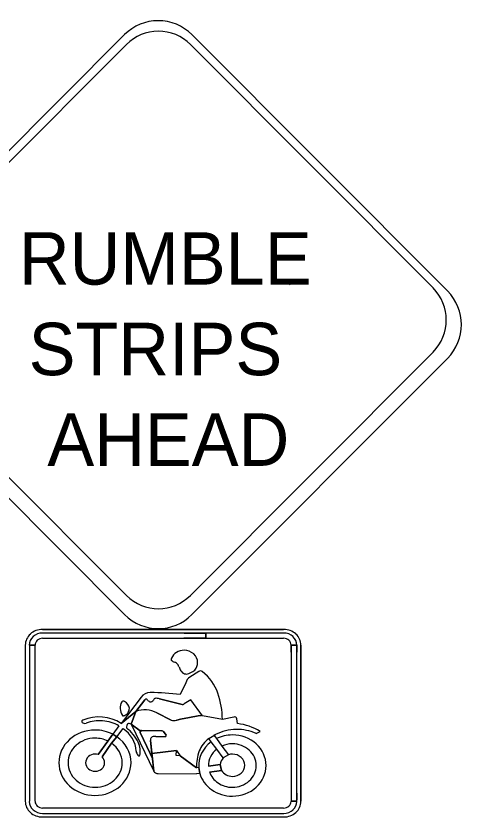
# Model space of a CAD drawing. Extents: x 0 to 34, y 0 to 22.
# Drawn here: x 12.167 to 13.143, y 13.057 to 14.797 of the extents above; entities that cross this region are included whole.
import ezdxf

# ---------------------------------------------------------------- set-up
doc = ezdxf.new("R2010")
doc.units = 0
for name, color, linetype in [('LAYER_1', 7, 'Continuous'), ('Level 1', 7, 'Continuous'), ('Level 4', 7, 'Continuous')]:
    doc.layers.add(name, color=color, linetype=linetype)

msp = doc.modelspace()

# ---------------------------------------------------------------- linework, layer by layer
at = {"layer": 'LAYER_1'}
for p, q in [((12.5139, 13.1911), (12.5139, 13.1911)), ((12.5653, 13.152), (12.5583, 13.151))]:
    msp.add_line(p, q, dxfattribs=at)
for points in [[(12.5316, 13.4568), (12.2241, 13.4568)], [(12.7474, 13.4568), (12.5783, 13.4568)], [(12.2241, 13.4455), (12.531, 13.4455)], [(12.5783, 13.4455), (12.7474, 13.4455)], [(12.1955, 13.4308), (12.1955, 13.0913)], [(12.2079, 13.0913), (12.2079, 13.4308)], [(12.4458, 13.3119), (12.4264, 13.2866)], [(12.5269, 13.3015), (12.4779, 13.3141)], [(12.5711, 13.2773), (12.5463, 13.3119), (12.5318, 13.3031)], [(12.4724, 13.2833), (12.5033, 13.2679)], [(12.5155, 13.2677), (12.5235, 13.2697), (12.5428, 13.2736), (12.5621, 13.2768), (12.5686, 13.2775)], [(12.4353, 13.242), (12.4357, 13.2405), (12.4575, 13.1952)], [(12.4815, 13.2446), (12.4389, 13.2453)], [(12.4921, 13.2349), (12.4864, 13.243)], [(12.4699, 13.2325), (12.4904, 13.232)], [(12.3446, 13.193), (12.3658, 13.2223)], [(12.3741, 13.2175), (12.3533, 13.188)], [(12.4614, 13.1954), (12.4585, 13.2232)], [(12.6134, 13.2115), (12.6278, 13.1925)], [(12.6165, 13.1857), (12.6023, 13.2049)], [(12.5841, 13.1678), (12.6098, 13.1713)], [(12.6127, 13.1586), (12.5865, 13.1549)], [(12.7636, 13.0933), (12.7636, 13.0913)], [(12.7761, 13.0913), (12.7761, 13.0942)], [(12.7474, 13.0766), (12.2241, 13.0766)], [(12.2241, 13.0652), (12.7474, 13.0652)]]:
    msp.add_lwpolyline(points, dxfattribs=at)
for centre, major_axis, start_param, end_param in [((12.2241, 13.4309), (0.0286, 0), 1.569498, 2.357495), ((12.7475, 13.4309), (0.0286, 0), 0.784097, 1.572095), ((12.224, 13.4308), (0.0286, 0), 2.354888, 3.142889), ((12.2241, 13.4308), (0.0161, 0), 2.35488, 3.142881), ((12.2241, 13.4308), (0.0161, 0), 1.569492, 2.35749), ((12.7475, 13.4308), (0.0161, 0), 0.78411, 1.572107), ((12.7475, 13.4308), (0.0161, 0), 6.28188, 7.069881), ((12.7475, 13.4308), (0.0286, 0), 6.281889, 7.06989), ((12.5077, 13.3991), (-0.00457, 0), 0.032568, 0.674005), ((12.5665, 13.371), (-0.00412, 0), 4.720939, 5.671783), ((12.4541, 13.3033), (-0.0126, 0), 5.262684, 5.426872), ((12.4495, 13.3101), (-0.00376, 0), 4.827665, 5.281365), ((12.4492, 13.3117), (-0.00204, 0), 4.00987, 4.789239), ((12.4472, 13.3097), (-0.00501, 0), 3.509573, 3.978371), ((12.4705, 13.3094), (-0.00632, 0), 4.852944, 5.928056), ((12.4715, 13.2983), (-0.0185, 0), 4.361064, 4.815791), ((12.4189, 13.2954), (-0.0262, 0), 5.767271, 6.398791), ((12.3994, 13.3056), (-0.00372, 0), 4.8921, 5.787555), ((12.3991, 13.3036), (-0.00578, 0), 4.121737, 4.785687), ((12.3924, 13.292), (-0.0202, 0), 3.232872, 4.198935), ((12.4662, 13.3224), (-0.0188, 0), 0.702456, 0.945512), ((12.4593, 13.3135), (-0.00686, 0), 0.93035, 1.446538), ((12.4588, 13.3116), (-0.00466, 0), 1.491522, 2.20597), ((12.455, 13.3161), (-0.0109, 0), 2.222176, 2.647162), ((12.5276, 13.3077), (-0.00687, 0), 1.479744, 1.835654), ((12.5277, 13.3063), (-0.00534, 0), 1.880488, 2.431873), ((12.4246, 13.2924), (-0.0317, 0), 6.273179, 6.816187), ((12.3995, 13.2808), (-0.00409, 0), 0.992156, 1.614061), ((12.3992, 13.2824), (-0.00578, 0), 1.646424, 2.139806), ((12.3971, 13.2901), (-0.0143, 0), 1.942546, 2.630479), ((12.3874, 13.2944), (-0.0252, 0), 2.65703, 3.113494), ((12.446, 13.2455), (-0.0493, 0), 4.146008, 5.121189), ((12.5697, 13.2656), (-0.0131, 0), 4.655099, 4.797411), ((12.5703, 13.2755), (-0.00216, 0), 4.409653, 4.654008), ((12.5708, 13.277), (-0.000514, 0), 4.072077, 4.394159), ((12.571, 13.2772), (-0.000186, 0), 3.438642, 4.084588), ((12.51, 13.2827), (-0.0175, 0), 1.183792, 1.852655), ((12.5149, 13.2673), (-0.0000759, 0), 5.759344, 6.253837), ((12.515, 13.2673), (-0.000182, 0), 5.495012, 5.769556), ((12.5153, 13.267), (-0.000624, 0), 5.236729, 5.4769), ((12.5166, 13.2649), (-0.00332, 0), 5.077585, 5.232919), ((12.4389, 13.2429), (-0.00369, 0), 6.151629, 6.570773), ((12.437, 13.243), (-0.00187, 0), 5.210916, 6.082152), ((12.4395, 13.2388), (-0.00709, 0), 4.787761, 5.199386), ((12.4825, 13.2409), (-0.00423, 0), 4.365332, 4.959855), ((12.4814, 13.2385), (-0.00705, 0), 3.925136, 4.347068), ((12.3383, 13.1754), (-0.0586, 0), 4.712233, 5.499877), ((12.3383, 13.1756), (-0.0583, 0), 4.220966, 4.713332), ((12.4686, 13.2251), (-0.0104, 0), 6.055719, 6.482523), ((12.4646, 13.2258), (-0.00625, 0), 5.437471, 6.036583), ((12.4664, 13.2236), (-0.0093, 0), 4.952968, 5.412061), ((12.4697, 13.2124), (-0.0221, 0), 4.704181, 4.961159), ((12.4896, 13.2355), (-0.00389, 0), 1.762717, 2.08582), ((12.4907, 13.2338), (-0.00179, 0), 2.084911, 2.627817), ((12.4889, 13.2336), (-0.00356, 0), 3.227086, 3.570071), ((12.4907, 13.2337), (-0.00171, 0), 2.663883, 3.224703), ((12.3381, 13.1752), (-0.0586, 0), 5.495704, 6.283336), ((12.3383, 13.1752), (-0.0587, 0), 3.142214, 4.057396), ((12.6368, 13.1666), (-0.0547, 0), 4.725735, 5.155387), ((12.6361, 13.1692), (-0.0519, 0), 3.924905, 4.712552), ((12.3383, 13.1753), (-0.0206, 0), 4.712229, 5.499892), ((12.3383, 13.1753), (-0.0205, 0), 4.397377, 4.712862), ((12.4342, 13.1904), (-0.000835, 0), 2.103689, 2.64035), ((12.4637, 13.2008), (-0.00876, 0), 0.78317, 1.009595), ((12.4602, 13.1956), (-0.00214, 0), 0.973214, 1.557052), ((12.4601, 13.1946), (-0.00101, 0), 1.637693, 2.606762), ((12.4582, 13.1956), (-0.0033, 0), 2.615321, 3.051828), ((12.6365, 13.1688), (-0.0524, 0), 5.423212, 6.306208), ((12.6364, 13.1698), (-0.0265, 0), 4.711694, 5.044417), ((12.6364, 13.1697), (-0.0266, 0), 3.924908, 4.712548), ((12.6362, 13.169), (-0.0519, 0), 3.141423, 3.929059), ((12.3381, 13.1752), (-0.0586, 0), 6.283025, 7.070668), ((12.3382, 13.1752), (-0.0206, 0), 5.495721, 6.283338), ((12.3382, 13.1752), (-0.0206, 0), 6.283027, 7.070644), ((12.3383, 13.1752), (-0.0206, 0), 2.354097, 3.141733), ((12.3383, 13.1752), (-0.0205, 0), 3.141478, 3.89872), ((12.3384, 13.1752), (-0.0586, 0), 2.354118, 3.141754), ((12.6363, 13.1696), (-0.0266, 0), 5.555546, 6.213596), ((12.6365, 13.1696), (-0.0266, 0), 3.141432, 3.929076), ((12.3383, 13.1752), (-0.0206, 0), 0.783307, 1.570969), ((12.3383, 13.1752), (-0.0206, 0), 1.570644, 2.358276), ((12.6367, 13.1698), (-0.0528, 0), 0.314554, 0.927843), ((12.6365, 13.1697), (-0.0267, 0), 0.473898, 1.5692), ((12.6365, 13.1696), (-0.0266, 0), 2.35411, 3.141753), ((12.6362, 13.169), (-0.0519, 0), 2.354414, 3.141693), ((12.3383, 13.1751), (-0.0586, 0), 0.783315, 1.570955), ((12.3383, 13.1751), (-0.0586, 0), 1.570642, 2.358285), ((12.6364, 13.1695), (-0.0266, 0), 1.570638, 2.358278), ((12.6364, 13.1686), (-0.0516, 0), 0.91727, 1.564128), ((12.6361, 13.1688), (-0.0518, 0), 1.569604, 2.35874), ((12.224, 13.0912), (0.0286, 0), 3.140296, 3.928298), ((12.2241, 13.0912), (0.0161, 0), 3.140304, 3.928305), ((12.7475, 13.0912), (0.0161, 0), 5.49649, 6.284491), ((12.7475, 13.0912), (0.0286, 0), 5.49648, 6.284482), ((12.2241, 13.0912), (0.0286, 0), 3.92569, 4.713687), ((12.2241, 13.0912), (0.0161, 0), 3.925695, 4.713693), ((12.7475, 13.0912), (0.0161, 0), 4.711078, 5.499076), ((12.7475, 13.0912), (0.0286, 0), 4.711091, 5.499088)]:
    msp.add_ellipse(centre, major_axis=major_axis, ratio=0.908311, start_param=start_param, end_param=end_param, dxfattribs=at)
at = {"layer": 'Level 1'}
for p, q in [((12.4022, 14.7569), (11.8476, 14.2001)), ((13.1029, 14.2001), (12.5483, 14.7569)), ((12.4062, 14.7356), (11.8792, 14.2066)), ((13.0718, 14.2066), (12.5449, 14.7356)), ((12.7608, 14.2138), (12.7614, 14.2135)), ((11.8792, 14.0674), (12.4062, 13.5386)), ((12.5449, 13.5386), (13.0718, 14.0674)), ((11.8476, 14.0536), (12.4022, 13.4969)), ((12.5483, 13.4969), (13.1029, 14.0536)), ((12.2241, 13.4647), (12.7474, 13.4647)), ((12.5783, 13.4568), (12.2241, 13.4568)), ((12.5783, 13.4455), (12.5783, 13.4568)), ((12.7474, 13.4568), (12.5783, 13.4568)), ((12.5783, 13.4568), (12.5783, 13.4455)), ((12.2241, 13.4455), (12.5783, 13.4455)), ((12.5783, 13.4455), (12.7474, 13.4455)), ((12.1867, 13.4308), (12.1867, 13.115)), ((12.1955, 13.4308), (12.2079, 13.4308)), ((12.2079, 13.4308), (12.1955, 13.4308)), ((12.1955, 13.4308), (12.1955, 13.0913)), ((12.2079, 13.0913), (12.2079, 13.4308)), ((12.7636, 13.4308), (12.7761, 13.4308)), ((12.7636, 13.4308), (12.7636, 13.0913)), ((12.7761, 13.4308), (12.7636, 13.4308)), ((12.7761, 13.0913), (12.7761, 13.4308)), ((12.7848, 13.4308), (12.7848, 13.0913)), ((12.5032, 13.399), (12.5067, 13.3948)), ((12.5203, 13.3836), (12.522, 13.3792)), ((12.4264, 13.2866), (12.3947, 13.2607)), ((12.3947, 13.2607), (12.4264, 13.2866)), ((12.3972, 13.2777), (12.3997, 13.2771)), ((12.4164, 13.259), (12.4264, 13.2866)), ((12.4264, 13.2866), (12.4164, 13.259)), ((12.6144, 13.2689), (12.5711, 13.2773)), ((12.6144, 13.2689), (12.5711, 13.2773)), ((12.3898, 13.2552), (12.3764, 13.2369)), ((12.3852, 13.2317), (12.3989, 13.2492)), ((12.4164, 13.259), (12.4659, 13.1565)), ((12.4361, 13.2445), (12.4164, 13.259)), ((12.4164, 13.259), (12.4361, 13.2445)), ((12.4357, 13.2405), (12.4389, 13.2453)), ((12.3764, 13.2369), (12.3658, 13.2223)), ((12.3658, 13.2223), (12.3764, 13.2369)), ((12.3741, 13.2175), (12.3852, 13.2317)), ((12.3852, 13.2317), (12.3741, 13.2175)), ((12.3852, 13.2317), (12.3764, 13.2369)), ((12.3764, 13.2369), (12.3852, 13.2317)), ((12.4575, 13.1952), (12.4357, 13.2405)), ((12.585, 13.228), (12.5993, 13.2366)), ((12.585, 13.228), (12.5993, 13.2366)), ((12.6014, 13.2276), (12.6134, 13.2115)), ((12.6014, 13.2276), (12.6134, 13.2115)), ((12.3658, 13.2223), (12.3446, 13.193)), ((12.3533, 13.188), (12.3741, 13.2175)), ((12.4659, 13.1565), (12.4585, 13.2232)), ((12.4585, 13.2232), (12.4614, 13.1954)), ((12.4585, 13.2232), (12.4659, 13.1565)), ((12.6023, 13.2049), (12.5901, 13.2208)), ((12.6023, 13.2049), (12.5901, 13.2208)), ((12.4346, 13.1897), (12.4349, 13.19)), ((12.4626, 13.1845), (12.4575, 13.1952)), ((12.5151, 13.2017), (12.4614, 13.1954)), ((12.4614, 13.1954), (12.5151, 13.2017)), ((12.4614, 13.1954), (12.4626, 13.1845)), ((12.5139, 13.1911), (12.5151, 13.2017)), ((12.5228, 13.1904), (12.5139, 13.1911)), ((12.5151, 13.2017), (12.5228, 13.1904)), ((12.5583, 13.1642), (12.5228, 13.1904)), ((12.5228, 13.1904), (12.5583, 13.1642)), ((12.6278, 13.1925), (12.6165, 13.1857)), ((12.6278, 13.1925), (12.6165, 13.1857)), ((12.5631, 13.1648), (12.5653, 13.152)), ((12.5653, 13.152), (12.5631, 13.1648)), ((12.6098, 13.1713), (12.5841, 13.1678)), ((12.5865, 13.1549), (12.6127, 13.1586)), ((12.6098, 13.1713), (12.6127, 13.1586)), ((12.6127, 13.1586), (12.6098, 13.1713)), ((12.475, 13.1516), (12.5583, 13.151)), ((12.7761, 13.0913), (12.7636, 13.0913)), ((12.7636, 13.0913), (12.7761, 13.0913)), ((12.7474, 13.0766), (12.2241, 13.0766)), ((12.2241, 13.0652), (12.7474, 13.0652)), ((12.2241, 13.0573), (12.753, 13.0573))]:
    msp.add_line(p, q, dxfattribs=at)
for points in [[(12.7474, 13.4647), (12.2241, 13.4647)], [(12.1867, 13.4308), (12.1867, 13.0913)], [(12.7848, 13.0913), (12.7848, 13.4308)], [(12.5631, 13.3731), (12.5438, 13.3611)], [(12.5353, 13.349), (12.5227, 13.3232)], [(12.4381, 13.3177), (12.3947, 13.2607)], [(12.4264, 13.2866), (12.4458, 13.3119)], [(12.4779, 13.3141), (12.5269, 13.3015)], [(12.5711, 13.2773), (12.5463, 13.3119), (12.5318, 13.3031)], [(12.5033, 13.2679), (12.4724, 13.2833)], [(12.5686, 13.2775), (12.5621, 13.2768), (12.5428, 13.2736), (12.5235, 13.2697), (12.5155, 13.2677)], [(12.6392, 13.2744), (12.6144, 13.2689)], [(12.647, 13.2601), (12.6458, 13.2706)], [(12.4389, 13.2453), (12.4815, 13.2446)], [(12.4864, 13.243), (12.4921, 13.2349)], [(12.6875, 13.2388), (12.6966, 13.2431)], [(12.4699, 13.2325), (12.4904, 13.232)], [(12.5901, 13.2208), (12.585, 13.228)], [(12.5993, 13.2366), (12.5958, 13.2348), (12.6014, 13.2276)], [(12.4585, 13.2232), (12.4614, 13.1954)], [(12.6134, 13.2115), (12.6278, 13.1925)], [(12.6165, 13.1857), (12.6023, 13.2049)], [(12.5631, 13.1648), (12.5583, 13.1642)], [(12.2241, 13.0573), (12.7474, 13.0573)]]:
    msp.add_lwpolyline(points, dxfattribs=at)
for centre, major_axis, ratio, start_param, end_param in [((12.4753, 14.6836), (0, -0.1036), 0.996122, 2.356194, 3.926991), ((12.4756, 14.666), (0, -0.0984), 0.996122, 2.356194, 3.926991), ((13.0024, 14.137), (0, 0.0984), 0.996122, 3.926991, 5.497787), ((13.0299, 14.1269), (0, 0.1036), 0.996122, 3.926991, 5.497787), ((12.4756, 13.6081), (0, -0.0984), 0.996122, 5.497787, 7.068583), ((12.4753, 13.5701), (0, -0.1036), 0.996122, 5.497787, 7.068583), ((12.224, 13.4308), (0.0373, 0), 0.908311, 2.354893, 3.142895), ((12.2241, 13.4309), (0.0373, 0), 0.908311, 1.569493, 2.357491), ((12.2241, 13.4309), (0.0286, 0), 0.908311, 1.569498, 2.357495), ((12.7475, 13.4309), (0.0373, 0), 0.908311, 0.784102, 1.572099), ((12.7475, 13.4309), (0.0286, 0), 0.908311, 0.784097, 1.572095), ((12.7476, 13.4308), (0.0373, 0), 0.908311, 6.281883, 7.069885), ((12.224, 13.4308), (0.0286, 0), 0.908311, 2.354888, 3.142889), ((12.2241, 13.4308), (0.0161, 0), 0.908311, 2.35488, 3.142881), ((12.2241, 13.4308), (0.0161, 0), 0.908311, 1.569492, 2.35749), ((12.7475, 13.4308), (0.0161, 0), 0.908311, 0.78411, 1.572107), ((12.7475, 13.4308), (0.0161, 0), 0.908311, 6.28188, 7.069881), ((12.7475, 13.4308), (0.0286, 0), 0.908311, 6.281889, 7.06989), ((12.5312, 13.3931), (-0.0291, 0), 0.908311, 4.705639, 5.923728), ((12.5302, 13.3895), (-0.033, 0), 0.908311, 3.978802, 4.676139), ((12.5119, 13.3991), (-0.00877, 0), 0.908311, 5.857102, 6.294277), ((12.5294, 13.3923), (-0.0314, 0), 0.908311, 3.173088, 3.894507), ((12.5134, 13.4087), (-0.0167, 0), 0.908311, 1.153635, 1.387292), ((12.5049, 13.3809), (-0.0152, 0), 0.908311, 3.653515, 4.342445), ((12.4923, 13.3742), (-0.0298, 0), 0.908311, 3.496132, 3.664021), ((12.5334, 13.3923), (-0.0273, 0), 0.908311, 2.452615, 3.176472), ((12.545, 13.3869), (-0.0246, 0), 0.908311, 0.351362, 0.808667), ((12.5367, 13.3794), (-0.0128, 0), 0.908311, 0.833899, 1.542338), ((12.5307, 13.3972), (-0.0329, 0), 0.908311, 1.7431, 2.381434), ((12.5658, 13.3672), (-0.00828, 0), 0.908311, 4.044764, 4.637467), ((12.4938, 13.2939), (-0.1164, 0), 0.908311, 3.449695, 3.98841), ((12.5563, 13.3454), (-0.0213, 0), 0.908311, 5.338033, 6.09487), ((12.4585, 13.3054), (-0.0245, 0), 0.908311, 4.729767, 5.693756), ((12.4541, 13.3033), (-0.0126, 0), 0.908311, 5.262684, 5.426872), ((12.4495, 13.3101), (-0.00376, 0), 0.908311, 4.827665, 5.281365), ((12.4492, 13.3117), (-0.00204, 0), 0.908311, 4.00987, 4.789239), ((12.4472, 13.3097), (-0.00501, 0), 0.908311, 3.509573, 3.978371), ((12.4579, 12.9312), (-0.4364, 0), 0.908311, 4.563446, 4.712046), ((12.4705, 13.3094), (-0.00632, 0), 0.908311, 4.852944, 5.928056), ((12.4715, 13.2983), (-0.0185, 0), 0.908311, 4.361064, 4.815791), ((12.3936, 13.2673), (-0.2209, 0), 0.908311, 3.149656, 3.43833), ((12.4189, 13.2954), (-0.0262, 0), 0.908311, 5.767271, 6.398791), ((12.3994, 13.3056), (-0.00372, 0), 0.908311, 4.8921, 5.787555), ((12.3991, 13.3036), (-0.00578, 0), 0.908311, 4.121737, 4.785687), ((12.3924, 13.292), (-0.0202, 0), 0.908311, 3.232872, 4.198935), ((12.4662, 13.3224), (-0.0188, 0), 0.908311, 0.702456, 0.945512), ((12.4593, 13.3135), (-0.00686, 0), 0.908311, 0.93035, 1.446538), ((12.4588, 13.3116), (-0.00466, 0), 0.908311, 1.491522, 2.20597), ((12.455, 13.3161), (-0.0109, 0), 0.908311, 2.222176, 2.647162), ((12.5277, 13.3063), (-0.00534, 0), 0.908311, 1.880488, 2.431873), ((12.3465, 13.1993), (-0.083, 0), 0.908311, 4.093245, 5.14233), ((12.4246, 13.2924), (-0.0317, 0), 0.908311, 6.273179, 6.816187), ((12.3992, 13.2824), (-0.00578, 0), 0.908311, 1.646424, 2.139806), ((12.3971, 13.2901), (-0.0143, 0), 0.908311, 1.942546, 2.630479), ((12.3874, 13.2944), (-0.0252, 0), 0.908311, 2.65703, 3.113494), ((12.446, 13.2455), (-0.0493, 0), 0.908311, 4.146008, 5.121189), ((12.3129, 13.2648), (-0.0035, 0), 0.908311, 6.081493, 6.997623), ((12.3125, 13.2648), (-0.00318, 0), 0.908311, 5.515758, 6.036142), ((12.3139, 13.2635), (-0.00508, 0), 0.908311, 5.099644, 5.508324), ((12.3149, 13.2663), (-0.00605, 0), 0.908311, 0.696569, 1.348596), ((12.3155, 13.2687), (-0.00882, 0), 0.908311, 1.347609, 1.930833), ((12.3498, 13.186), (-0.0886, 0), 0.908311, 4.659605, 5.072995), ((12.3484, 13.1984), (-0.075, 0), 0.908311, 4.127544, 4.631237), ((12.4139, 13.2547), (-0.00718, 0), 0.908311, 5.487322, 6.050103), ((12.4117, 13.2564), (-0.00434, 0), 0.908311, 4.639054, 5.429182), ((12.4111, 13.2505), (-0.0108, 0), 0.908311, 4.197487, 4.625487), ((12.51, 13.2827), (-0.0175, 0), 0.908311, 1.183792, 1.852655), ((12.641, 13.2702), (-0.00494, 0), 0.908311, 4.200469, 5.080563), ((12.6395, 13.2695), (-0.00641, 0), 0.908311, 3.329239, 4.067172), ((12.6327, 13.1577), (-0.1137, 0), 0.908311, 4.116119, 4.58576), ((12.3379, 13.1753), (-0.078, 0), 0.908311, 4.712232, 5.499879), ((12.3379, 13.1756), (-0.0777, 0), 0.908311, 4.194037, 4.713382), ((12.3567, 13.1977), (-0.0706, 0), 0.908311, 3.182579, 4.072359), ((12.4294, 13.2508), (-0.0233, 0), 0.908311, 6.027854, 6.283354), ((12.3461, 13.1857), (-0.0935, 0), 0.908311, 3.557207, 4.015148), ((12.4395, 13.2388), (-0.00709, 0), 0.908311, 4.787761, 5.199386), ((12.6494, 13.1488), (-0.1089, 0), 0.908311, 4.756028, 5.18997), ((12.6468, 13.1656), (-0.0902, 0), 0.908311, 4.244605, 4.736829), ((12.3376, 13.1751), (-0.078, 0), 0.908311, 5.495715, 6.283347), ((12.3383, 13.1754), (-0.0586, 0), 0.908311, 4.712233, 5.499877), ((12.3383, 13.1756), (-0.0583, 0), 0.908311, 4.220966, 4.713332), ((12.3379, 13.1751), (-0.0782, 0), 0.908311, 3.14224, 4.063577), ((12.4686, 13.2251), (-0.0104, 0), 0.908311, 6.055719, 6.482523), ((12.4664, 13.2236), (-0.0093, 0), 0.908311, 4.952968, 5.412061), ((12.4697, 13.2124), (-0.0221, 0), 0.908311, 4.704181, 4.961159), ((12.4889, 13.2336), (-0.00356, 0), 0.908311, 3.227086, 3.570071), ((12.6296, 13.1796), (-0.0694, 0), 0.908311, 5.409426, 5.942138), ((12.6368, 13.1655), (-0.077, 0), 0.908311, 4.721077, 5.189741), ((12.6361, 13.1692), (-0.0729, 0), 0.908311, 3.924895, 4.712546), ((12.3381, 13.1752), (-0.0586, 0), 0.908311, 5.495704, 6.283336), ((12.3383, 13.1752), (-0.0587, 0), 0.908311, 3.142214, 4.057396), ((12.3769, 13.1998), (-0.0591, 0), 0.908311, 2.968079, 3.528644), ((12.6367, 13.1689), (-0.0737, 0), 0.908311, 5.39749, 6.344011), ((12.6368, 13.1666), (-0.0547, 0), 0.908311, 4.725735, 5.155387), ((12.6361, 13.1692), (-0.0519, 0), 0.908311, 3.924905, 4.712552), ((12.6363, 13.169), (-0.0729, 0), 0.908311, 3.141438, 3.929066), ((12.3383, 13.1753), (-0.0206, 0), 0.908311, 4.712229, 5.499892), ((12.3383, 13.1753), (-0.0205, 0), 0.908311, 4.397377, 4.712862), ((12.4446, 13.2016), (-0.0174, 0), 0.908311, 0.079011, 0.684715), ((12.4391, 13.1975), (-0.0103, 0), 0.908311, 0.685474, 0.872642), ((12.4352, 13.1933), (-0.0042, 0), 0.908311, 0.855486, 1.194687), ((12.4342, 13.191), (-0.00153, 0), 0.908311, 1.214993, 1.553328), ((12.4342, 13.1904), (-0.000835, 0), 0.908311, 1.55517, 2.07586), ((12.4335, 13.1907), (-0.00162, 0), 0.908311, 2.64441, 2.99984), ((12.6693, 13.1681), (-0.1111, 0), 0.908311, 5.953775, 6.322201), ((12.6365, 13.1688), (-0.0524, 0), 0.908311, 5.423212, 6.306208), ((12.6364, 13.1698), (-0.0265, 0), 0.908311, 4.711694, 5.044417), ((12.6364, 13.1697), (-0.0266, 0), 0.908311, 3.924908, 4.712548), ((12.6362, 13.169), (-0.0519, 0), 0.908311, 3.141423, 3.929059), ((12.3376, 13.1751), (-0.078, 0), 0.908311, 6.283024, 7.070656), ((12.3381, 13.1752), (-0.0586, 0), 0.908311, 6.283025, 7.070668), ((12.3382, 13.1752), (-0.0206, 0), 0.908311, 5.495721, 6.283338), ((12.3382, 13.1752), (-0.0206, 0), 0.908311, 6.283027, 7.070644), ((12.3383, 13.1752), (-0.0206, 0), 0.908311, 2.354097, 3.141733), ((12.3383, 13.1752), (-0.0205, 0), 0.908311, 3.141478, 3.89872), ((12.3384, 13.1752), (-0.0586, 0), 0.908311, 2.354118, 3.141754), ((12.3381, 13.1751), (-0.078, 0), 0.908311, 2.354106, 3.141749), ((12.6363, 13.1696), (-0.0266, 0), 0.908311, 5.555546, 6.213596), ((12.6365, 13.1696), (-0.0266, 0), 0.908311, 3.141432, 3.929076), ((12.3383, 13.1752), (-0.0206, 0), 0.908311, 0.783307, 1.570969), ((12.3383, 13.1752), (-0.0206, 0), 0.908311, 1.570644, 2.358276), ((12.4733, 13.1591), (-0.00797, 0), 0.908311, 0.374005, 1.03044), ((12.6367, 13.1698), (-0.0528, 0), 0.908311, 0.314554, 0.927843), ((12.6365, 13.1697), (-0.0267, 0), 0.908311, 0.473898, 1.5692), ((12.6365, 13.1696), (-0.0266, 0), 0.908311, 2.35411, 3.141753), ((12.6362, 13.169), (-0.0519, 0), 0.908311, 2.354414, 3.141693), ((12.6363, 13.169), (-0.073, 0), 0.908311, 2.354422, 3.141689), ((12.3383, 13.1751), (-0.0586, 0), 0.908311, 0.783315, 1.570955), ((12.3383, 13.1751), (-0.0586, 0), 0.908311, 1.570642, 2.358285), ((12.4751, 13.1625), (-0.0121, 0), 0.908311, 1.064739, 1.562037), ((12.6361, 13.1692), (-0.0733, 0), 0.908311, 0.261882, 0.909811), ((12.6364, 13.1695), (-0.0266, 0), 0.908311, 1.570638, 2.358278), ((12.3379, 13.1749), (-0.078, 0), 0.908311, 0.78331, 1.570957), ((12.3379, 13.1749), (-0.078, 0), 0.908311, 1.570638, 2.358274), ((12.6364, 13.1686), (-0.0516, 0), 0.908311, 0.91727, 1.564128), ((12.6361, 13.1688), (-0.0518, 0), 0.908311, 1.569604, 2.35874), ((12.6362, 13.1687), (-0.0728, 0), 0.908311, 1.569532, 2.358757), ((12.6361, 13.169), (-0.0731, 0), 0.908311, 0.907104, 1.570296), ((12.224, 13.0912), (0.0373, 0), 0.908311, 3.140291, 3.928292), ((12.224, 13.0912), (0.0286, 0), 0.908311, 3.140296, 3.928298), ((12.2241, 13.0912), (0.0161, 0), 0.908311, 3.140304, 3.928305), ((12.7475, 13.0912), (0.0161, 0), 0.908311, 5.49649, 6.284491), ((12.7475, 13.0912), (0.0286, 0), 0.908311, 5.49648, 6.284482), ((12.7476, 13.0912), (0.0373, 0), 0.908311, 5.496486, 6.284487), ((12.2241, 13.0912), (0.0286, 0), 0.908311, 3.92569, 4.713687), ((12.2241, 13.0912), (0.0161, 0), 0.908311, 3.925695, 4.713693), ((12.7475, 13.0912), (0.0161, 0), 0.908311, 4.711078, 5.499076), ((12.7475, 13.0912), (0.0286, 0), 0.908311, 4.711091, 5.499088), ((12.2241, 13.0912), (0.0373, 0), 0.908311, 3.925695, 4.713692), ((12.7475, 13.0912), (0.0373, 0), 0.908311, 4.711086, 5.499083)]:
    msp.add_ellipse(centre, major_axis=major_axis, ratio=ratio, start_param=start_param, end_param=end_param, dxfattribs=at)
at = {"layer": 'Level 4'}
for p, q in [((12.5316, 13.4568), (12.5783, 13.4568)), ((12.5783, 13.4455), (12.531, 13.4455)), ((12.7636, 13.4157), (12.7636, 13.4308)), ((12.7761, 13.4308), (12.7761, 13.4153)), ((12.7636, 13.1077), (12.7636, 13.0933)), ((12.7761, 13.1087), (12.7761, 13.0942))]:
    msp.add_line(p, q, dxfattribs=at)

# ---------------------------------------------------------------- texts
at = {"layer": 'Level 1'}
for s, p in [('RUMBLE', (12.173, 14.2138)), ('STRIPS', (12.1939, 14.017)), ('AHEAD', (12.2346, 13.8201))]:
    msp.add_text(s, height=0.11396, dxfattribs=at).set_placement(p)

doc.saveas('drawing.dxf')
